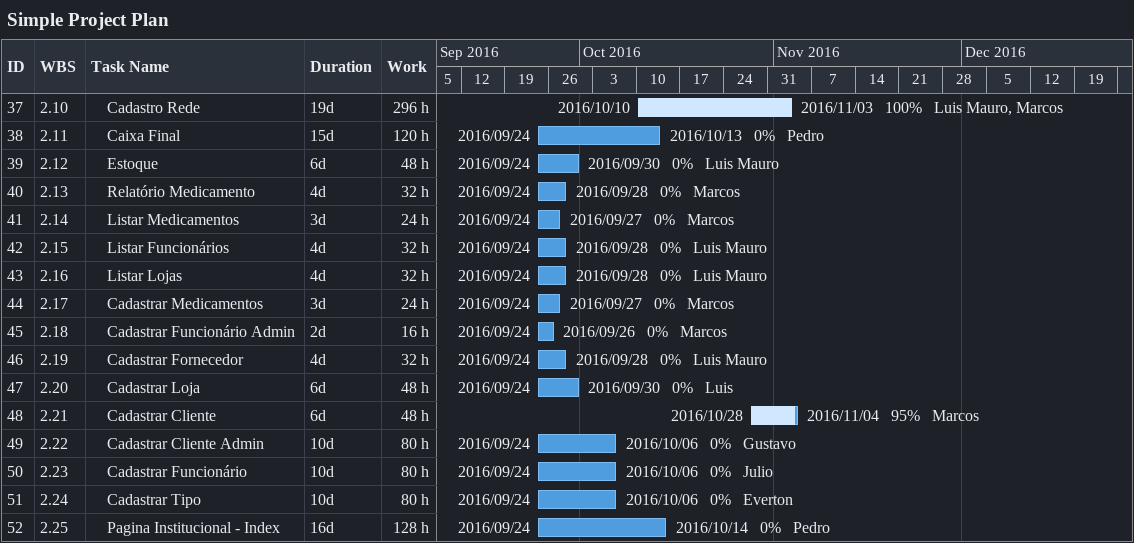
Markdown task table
Simple Project Plan

| ID | WBS | Task | Duration | Start | Finish | Resources | % complete | Work (h) |
|---|---|---|---|---|---|---|---|---|
| 37 | 2.10 | Cadastro Rede | 19d | 2016-10-10 | 2016-11-03 | Luis Mauro, Marcos | 100 | 296 |
| 38 | 2.11 | Caixa Final | 15d | 2016-09-24 | 2016-10-13 | Pedro | 0 | 120 |
| 39 | 2.12 | Estoque | 6d | 2016-09-24 | 2016-09-30 | Luis Mauro | 0 | 48 |
| 40 | 2.13 | Relatório Medicamento | 4d | 2016-09-24 | 2016-09-28 | Marcos | 0 | 32 |
| 41 | 2.14 | Listar Medicamentos | 3d | 2016-09-24 | 2016-09-27 | Marcos | 0 | 24 |
| 42 | 2.15 | Listar Funcionários | 4d | 2016-09-24 | 2016-09-28 | Luis Mauro | 0 | 32 |
| 43 | 2.16 | Listar Lojas | 4d | 2016-09-24 | 2016-09-28 | Luis Mauro | 0 | 32 |
| 44 | 2.17 | Cadastrar Medicamentos | 3d | 2016-09-24 | 2016-09-27 | Marcos | 0 | 24 |
| 45 | 2.18 | Cadastrar Funcionário Admin | 2d | 2016-09-24 | 2016-09-26 | Marcos | 0 | 16 |
| 46 | 2.19 | Cadastrar Fornecedor | 4d | 2016-09-24 | 2016-09-28 | Luis Mauro | 0 | 32 |
| 47 | 2.20 | Cadastrar Loja | 6d | 2016-09-24 | 2016-09-30 | Luis | 0 | 48 |
| 48 | 2.21 | Cadastrar Cliente | 6d | 2016-10-28 | 2016-11-04 | Marcos | 95 | 48 |
| 49 | 2.22 | Cadastrar Cliente Admin | 10d | 2016-09-24 | 2016-10-06 | Gustavo | 0 | 80 |
| 50 | 2.23 | Cadastrar Funcionário | 10d | 2016-09-24 | 2016-10-06 | Julio | 0 | 80 |
| 51 | 2.24 | Cadastrar Tipo | 10d | 2016-09-24 | 2016-10-06 | Everton | 0 | 80 |
| 52 | 2.25 | Pagina Institucional - Index | 16d | 2016-09-24 | 2016-10-14 | Pedro | 0 | 128 |
